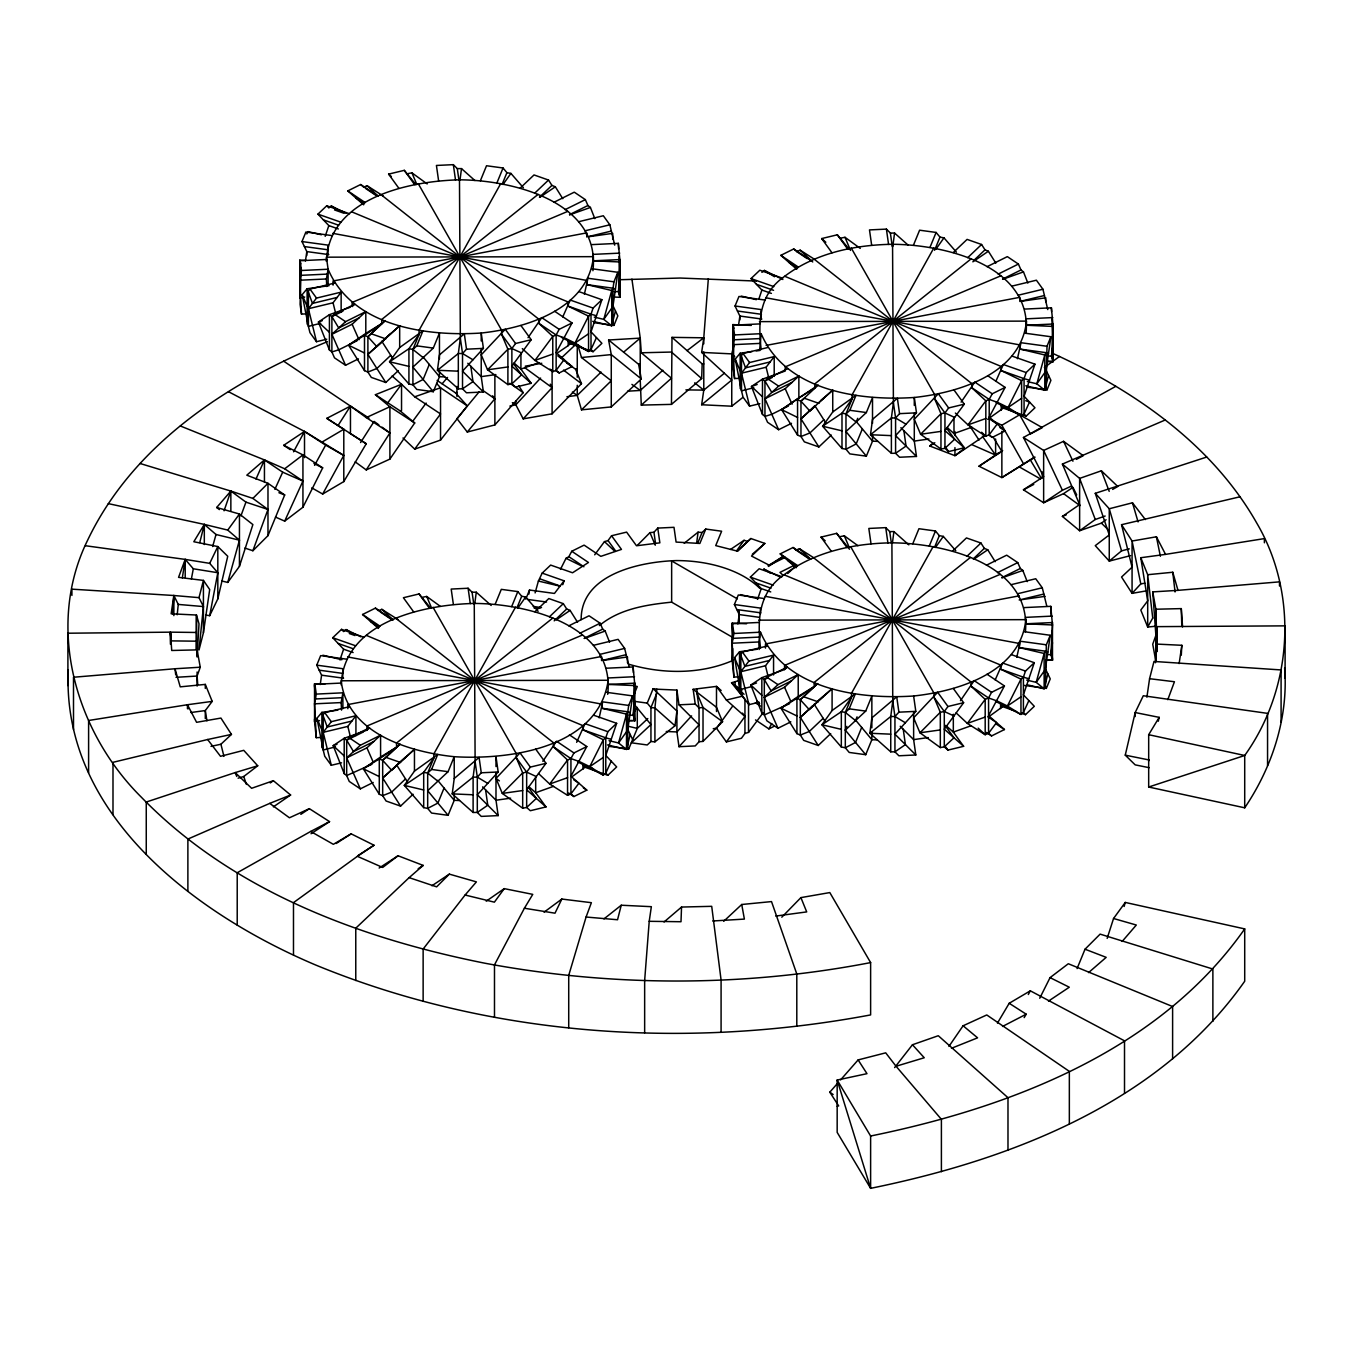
<?xml version="1.0" encoding="UTF-8"?>
<svg xmlns="http://www.w3.org/2000/svg" width="1353" height="1353" viewBox="0 0 1353 1353"><rect width="100%" height="100%" fill="white"/><g stroke="black" fill="none" stroke-linecap="round" stroke-linejoin="round"><path stroke-width="1.5" d="M196.354 649.491L196.473 615.023L171.154 613.805L173.86 595.506L199.009 597.654L203.424 606.567L199.009 649.981L203.424 632.73L209.698 589.519L203.424 580.403L178.562 577.359L185.209 559.398L209.698 563.355L217.816 572.725L209.698 615.683L205.622 615.023M1156.798 651.554L1157.153 626.642L1285.096 625.864L1285.096 678.208M708.346 278.65L703.78 337.793L672.001 337.371L671.46 404.378L641.288 405.105L640.24 380.379M721.081 1032.322L721.081 979.995L711.712 906.324L681.54 907.051L680.999 921.731L649.22 921.308L644.654 980.451L644.654 1032.779M671.46 404.378L701.649 378.569L702.19 363.889L672.001 337.371M1157.153 626.642L1155.445 662.733M301.026 271.699L300.095 304.324L301.482 314.099L305.575 313.896M592.918 270.718C600.969 201.715 512.364 179.949 459.479 179.831C408.86 180.998 328.711 198.147 326.394 261.315L326.716 259.455L300.095 260.723L299.774 262.567L300.637 275.352L327.24 274.101M591.718 244.622L618.338 243.354L620.063 261.975L618.49 291.707L620.063 297.305L613.924 297.034M607.683 694.326C615.75 625.323 527.146 603.556 474.26 603.438C423.641 604.605 343.493 621.754 341.176 684.922M606.499 668.213L633.119 666.961L634.845 685.582L633.255 715.297L634.845 720.895L628.688 720.642M733.986 338.132L733.174 368.777L734.561 378.536L738.653 378.35M732.7 648.544L732.193 660.873L733.901 677.075L737.994 676.889M1026.081 333.193C1032.204 265.289 944.817 244.605 892.557 244.284C854.741 244.876 815.385 253.011 784.706 276.266C758.932 294.041 758.001 321.574 761.164 349.531M1025.422 631.733C1031.561 563.829 944.157 543.145 891.898 542.824C854.081 543.399 814.726 551.55 784.047 574.788C758.289 592.563 757.342 620.114 760.521 648.07M1024.796 309.076L1051.399 307.808L1053.124 326.428L1051.552 356.143L1053.124 361.758L1046.985 361.488M1024.136 607.598L1050.757 606.347L1052.482 624.968L1050.892 654.683L1052.482 660.281L1046.326 660.01M197.081 656.983L199.009 623.818L196.473 615.023L196.473 649.237M1181.287 655.19L1181.845 645.296L1156.527 644.079L1156.527 652.129M68.293 669.769C61.173 814.506 196.067 914.391 315.706 965.027C490.141 1036.804 686.106 1049.556 870.622 1014.919L870.622 962.592L829.812 892.574L800.908 897.614L781.797 917.199M172.677 614.076L173.86 595.506L71.912 589.164L71.912 595.438M177.209 614.769L178.258 604.419L173.86 595.506L173.86 615.632M299.757 277.805L301.076 267.759M459.986 180.135L461.491 168.601L457.297 168.601L453.34 164.66L436.427 165.455L438.609 180.828M459.479 179.831L460.341 338.149L458.329 353.522L458.329 388.852L462.523 388.835L472.992 381.614L470.81 366.257M474.768 603.742L476.273 592.208L472.079 592.208L468.104 588.251L451.192 589.062L453.373 604.419M454.219 794.363L454.219 800.316L448.08 815.318L427.683 790.727L448.08 771.7L454.219 756.699C509.641 760.098 598.483 747.955 608.207 680.271L341.176 680.779C347.214 733.394 409.266 752.031 454.219 756.699L454.219 778.499L452.223 793.873L473.11 812.46L477.305 812.443L487.773 805.221L485.592 789.848M474.26 603.438L475.123 761.756L473.11 777.129L473.11 812.46M301.482 314.099L299.774 280.223L301.482 270.482L328.102 269.23C352.355 326.394 426.178 336.66 481.228 333.024C526.013 328.238 587.997 309.296 593.443 256.664L326.394 257.171L328.102 269.23L328.102 285.077M620.063 279.631L618.49 291.707L614.397 291.521M634.845 703.239L633.255 715.297L629.162 715.128M650.945 741.495L650.945 707.585L647.224 703.103L653.144 688.694L656.848 689.201L654.92 707.94L654.92 741.85L650.945 741.495L647.224 744.962L631.377 742.797L650.945 724.548L633.982 704.084M696.626 543.229L698.08 532.169L702.055 532.524L705.776 529.057L721.623 531.222L715.72 545.614L737.588 551.178L750.915 538.528L764.834 543.416L751.507 556.066L769.333 565.25L785.247 557.351M654.92 741.85L674.978 725.766L676.906 711.018L653.144 688.694M732.836 342.258L733.884 334.225M732.176 640.798L732.7 636.773M892.794 246.5L894.553 233.054L890.375 233.054L886.401 229.114L869.489 229.909L871.67 245.265M892.557 244.284L893.403 402.602L891.39 417.976L891.39 453.306L895.585 453.289L906.053 446.067L903.872 430.694M892.405 543.111L893.91 531.594L889.716 531.594L885.741 527.636L868.829 528.448L871.011 543.805M891.898 542.824L892.76 701.142L890.748 716.515L890.748 751.828L894.942 751.828L905.411 744.607L903.229 729.233M734.561 378.536L732.836 344.677L734.561 334.935L761.164 333.684C785.416 390.848 859.24 401.114 914.29 397.478C959.091 392.674 1021.075 373.749 1026.504 321.118L759.456 321.625M1053.124 344.085L1051.552 356.143L1047.459 355.974M733.901 677.075L732.193 643.216L733.901 633.475L760.521 632.206C784.774 689.37 858.597 699.636 913.63 696C958.431 691.214 1020.416 672.272 1025.845 619.657L758.796 620.148M1052.482 642.624L1050.892 654.683L1046.799 654.514M305.457 260.943L306.81 251.59L301.99 241.561L305.896 232.023L331.874 235.574M320.238 684.55L321.591 675.198L316.754 665.152L320.661 655.63L346.656 659.182M528.938 594.052L529.513 590.026L554.459 593.443L564.083 580.809L542.181 573.114L538.393 581.046L535.111 592.918M584.378 294.261L587.946 278.261L613.941 281.813L617.847 272.291L591.853 268.74M593.95 322.69L613.941 325.43L613.027 323.519L613.027 288.206L613.941 281.813M617.847 272.291L613.027 305.863L617.847 315.892L613.941 325.43M599.159 717.868L602.728 701.869L628.705 705.42L632.629 695.882L606.634 692.347M608.715 746.298L628.705 749.038L627.792 747.127L627.792 711.796L628.705 705.42M632.629 695.882L627.792 729.47L632.629 739.499M738.535 325.397L739.871 316.044L735.051 305.998L738.958 296.476L764.935 300.028M737.875 623.919L739.228 614.566L734.391 604.537L738.298 594.999L764.293 598.55M1017.439 358.714L1021.008 342.715L1047.002 346.267L1050.909 336.745L1024.931 333.193M1027.012 387.144L1047.002 389.884L1046.089 387.973L1047.002 346.267M1050.909 336.745L1046.089 370.316L1050.909 380.345L1047.002 389.884M1016.796 657.254L1020.365 641.254L1046.343 644.806L1050.249 635.267L1024.272 631.716M1024.356 685.413L1046.343 688.406L1045.429 686.512L1046.343 644.806M1050.249 635.267L1045.429 668.839L1050.249 678.885L1046.343 688.406M703.78 351.881L703.78 390.121L701.649 404.75L731.753 380.041L701.649 352.406L703.78 337.793L687.087 350.63M649.22 921.308L651.351 906.679L621.247 905.225L603.962 918.907M1146.887 697.218L1149.576 678.699L1153.991 661.448L1281.088 669.938L1281.088 722.265M1179.139 663.596L1181.845 645.296M182.334 577.816L185.209 559.398L85.442 545.733M326.766 286.515L326.394 278.972L328.102 269.23M342.021 697.708L315.401 698.96L314.556 686.174L314.877 684.314L341.497 683.062M320.357 737.503L316.264 737.689L314.556 703.831L316.264 694.089L314.877 684.314M341.548 710.122L341.176 702.579L342.884 692.821L316.264 694.089M618.997 256.529L619.725 296.73L618.896 290.878M634.828 718.477L634.845 720.895L634.828 683.164L633.965 683.891L634.506 720.337L633.948 716.43M760.318 338.554L733.698 339.806L732.836 327.02L733.174 325.177L759.777 323.908M759.743 349.091L761.164 333.684M759.659 637.077L733.038 638.345L732.193 625.56L732.514 623.699L759.134 622.448M759.185 649.508L758.796 641.965L760.521 632.206M1046.647 361.471L1052.786 361.183L1053.108 359.323L1051.974 319.088M1051.89 643.47L1051.991 630.802M1051.974 650.573L1052.144 659.723L1045.987 660.01M191.382 578.999L193.31 568.784L185.209 559.398L185.209 577.528M615.446 310.886L611.742 325.819L592.732 321.321M630.21 734.493L626.507 749.427L607.514 744.928M1048.507 375.339L1044.804 390.273L1025.794 385.774M1047.848 673.879L1044.144 688.812L1027.045 684.753M209.698 615.683L217.816 598.889L227.744 556.269L217.816 546.561L193.817 541.741L204.32 524.406L227.744 530.088L239.447 540.185L227.744 582.433L221.892 581.012M1149.187 767.692L1135.184 764.868L1125.256 755.16L1135.184 712.541L1143.302 695.746L1267.558 713.369L1267.558 765.697M1158.286 721.234L1159.183 717.361L1135.184 712.541L1135.184 716.566M199.77 542.553L204.32 524.406L108.291 503.62M199.009 597.654L203.424 580.403L203.424 632.73M734.07 344.795L731.753 353.877L731.753 406.204L701.649 404.75M621.247 905.225L617.543 919.752L586.086 917.03L568.717 975.378L568.717 1027.722M212.658 546.561L216.006 534.503L204.32 524.406L204.32 544.532M1124.14 906.459L1125.256 902.434L1244.709 928.902L1244.709 981.229C1159.453 1102.763 1011.012 1159.724 870.622 1188.34L837.169 1132.376L837.169 1080.049L866.985 1073.673L858.123 1059.923L840.602 1079.88M227.744 582.433L239.447 566.349L252.876 524.575L239.447 514.022L216.683 507.493L230.856 491.071L252.876 498.411L267.979 509.472L252.876 550.739L244.876 548.066M1107.16 938.407L1113.553 918.501L1125.256 902.434M325.194 236.335L328.83 225.596L317.938 214.129L326.766 205.757L349.564 213.774M339.958 659.943L343.594 649.203L332.72 637.737L341.531 629.365L364.346 637.381M562.763 316.923L570.256 300.062L593.071 308.078L601.899 299.706L579.084 291.69M601.899 299.706L591.007 331.84L601.899 343.324L593.071 351.695L591.007 349.514L591.007 314.184L593.071 308.078M562.763 584.716L564.083 580.809M576.632 742.323L585.037 723.669L607.852 731.685L616.664 723.314L593.849 715.297M616.664 723.314L605.772 755.448L616.664 766.931L607.852 775.286L605.772 773.121L605.772 737.791L607.852 731.685M758.864 298.996L761.891 290.049L751 278.583L759.828 270.211L782.643 278.228M757.595 599.328L761.232 588.589L750.357 577.122L759.168 568.75L781.983 576.767M995.825 381.377L1003.317 364.515L1026.132 372.532L1034.96 364.16L1012.145 356.143M1034.96 364.16L1024.069 396.294L1034.96 407.777L1026.132 416.149L1024.069 413.967L1024.069 378.637L1026.132 372.532M995.182 679.916L1002.674 663.055L1025.489 671.071L1034.301 662.699L1011.486 654.683M1034.301 662.699L1023.409 694.833L1034.301 706.3L1025.489 714.672L1023.409 712.49L1023.409 677.176L1025.489 671.071M224.074 510.791L230.856 491.071L140.12 463.504M197.707 684.33L197.115 676.043L200.261 667.215L197.115 649.88L171.713 650.489L170.427 632.155L67.904 633.221L67.904 685.565M240.919 515.882L245.942 502.132L230.856 491.071L230.856 511.197M586.086 917.03L591.379 902.688L561.85 899.052L544.075 912.176M1167.791 699.687L1174.438 681.743L1149.576 678.699M252.876 550.739L267.979 535.636L284.688 494.961L267.979 483.309L246.804 475.191L264.444 459.919L284.688 468.781L302.937 481.059L284.688 521.125L275.488 517.083M480.383 180.744L486.522 165.742L503.045 167.992L506.918 172.66L510.91 173.404L523.374 187.712M439.454 370.756L439.454 376.709L433.298 391.71L416.792 389.444L412.919 384.776L412.919 349.463L419.058 334.462L419.058 330.318L500.762 183.534M408.927 366.375L389.546 361.792L408.927 348.719L412.919 349.463L416.792 345.844L422.931 330.842L399.676 347.518L389.546 361.792L408.927 384.032L412.919 384.776L423.134 379.449L429.29 364.447M496.889 182.993L503.045 167.992M433.298 391.71L412.919 367.12L433.298 348.093L439.454 333.092L439.454 358.866M502.301 183.923L506.918 172.66M495.147 604.351L501.303 589.35L517.827 591.599L521.7 596.267L525.674 597.011L538.139 611.319M448.08 815.318L431.556 813.052L427.683 808.384L427.683 773.053L433.839 758.052L433.839 753.909L515.544 607.125M423.692 789.983L404.31 785.383L423.692 772.326L427.683 773.053L431.556 769.451L437.712 754.45L414.458 771.125L404.31 785.383L423.692 807.64L427.683 808.384L437.915 803.056L444.055 788.055M511.671 606.601L517.827 591.599M517.083 607.531L521.7 596.267M525.759 599.176L529.513 590.026M633.593 695.543L637.28 686.529L634.168 685.802M697.624 543.331L702.055 532.524M705.776 529.057L699.856 543.449L676.094 542.079L673.997 527.315L657.761 528.093L653.956 532.253L649.981 532.625L637.415 545.276M628.705 749.038L637.28 728.404L637.28 707.467L633.627 712.608M656.848 693.193L650.945 707.585L654.92 707.94L674.978 725.766M913.444 245.197L919.6 230.196L936.107 232.445L939.98 237.113L943.971 237.857L956.436 252.165M872.516 435.209L872.516 441.163L866.36 456.164L849.853 453.898L845.98 449.23L845.98 413.917L852.119 398.898L852.119 394.772L933.824 247.988M841.989 430.829L822.607 426.229L841.989 413.172L845.98 413.917L849.853 410.297L855.992 395.296L832.738 411.972L822.607 426.229L841.989 448.486L845.98 449.23L856.195 443.902L862.351 428.901M857.701 418.314L856.178 422.068L845.98 413.917M929.951 247.447L936.107 232.445M866.36 456.164L845.98 431.573L866.36 412.547L872.516 397.545L872.516 423.32M934.602 250.254L939.98 237.113M912.785 543.737L918.941 528.719L935.447 530.985L939.337 535.653L943.312 536.397L955.776 550.705M871.856 731.77L871.856 739.685L865.717 754.703L849.194 752.437L845.321 747.769L845.321 712.439L851.477 697.438L851.477 693.294L933.181 546.511M841.329 729.368L821.947 724.768L841.329 711.695L845.321 712.439L849.194 708.837L855.35 693.835L832.095 710.511L821.947 724.768L841.329 747.025L845.321 747.769L855.553 742.442L861.692 727.424M865.717 754.703L845.321 730.113L846.86 726.358M857.058 716.853L855.519 720.591L845.321 712.439M929.308 545.986L935.447 530.985M845.321 730.113L865.717 711.086L871.856 696.085L871.856 727.796M934.72 546.9L939.337 535.653M1077.073 968.596L1085.021 949.214L1100.124 934.128L1212.88 969.036L1212.88 1021.363M255.988 479.097L264.444 459.919L180.389 425.992M274.862 489.363L282.676 472.18L264.444 459.919L264.444 482.057M596.453 337.607L591.007 349.514L588.555 351.476L561.41 337.286M611.235 761.198L605.772 773.121L603.32 775.083L577.883 761.942M1028.872 700.583L1023.409 712.49L1020.957 714.452L995.52 701.311M209.698 563.355L217.816 546.561L217.816 598.889M561.85 899.052L555.001 913.19L524.406 908.235L494.488 964.858L494.488 1017.185M284.688 521.125L302.937 507.24L322.674 467.867L302.937 454.896L283.707 445.306L304.51 431.438L343.797 455.42L322.674 494.031L311.782 487.875M1039.73 998.243L1050.063 977.627L1068.312 963.742L1172.611 1006.531L1172.611 1058.858M560.446 569.376L566.028 558.315L568.852 556.675L571.761 551.263L584.107 545.124L600.817 556.354L621.467 549.403L611.573 535.737L608.055 540.574L604.47 541.623L594.694 554.798M528.042 337.692L541.758 317.634L559.178 329.337L572.031 322.944L554.629 311.258M572.031 322.944L556.151 352.643L572.031 366.562L559.178 372.938L556.151 370.299L556.151 334.969L559.178 329.337M542.824 761.299L556.54 741.241L573.943 752.944L586.813 746.552L569.41 734.865M586.813 746.552L570.932 776.233L586.813 790.152L573.943 796.545L570.932 793.907L570.932 758.576L573.943 752.944M755.515 719.914L768.893 728.895L771.751 723.551M961.104 402.145L974.82 382.087L992.239 393.791L1005.11 387.398L987.69 375.711M1005.11 387.398L989.212 417.079L1005.11 430.998L992.239 437.391L989.212 434.753L989.212 399.423L992.239 393.791M960.461 700.685L974.177 680.627L991.58 692.313L1004.45 685.937L987.047 674.234M1004.45 685.937L988.569 715.619L1004.45 729.538L991.58 735.931L988.569 733.275L988.569 697.962L991.58 692.313M293.567 451.801L304.51 431.438L228.488 391.71M314.572 465.364L325.633 445.137L304.51 431.438L304.51 457.602M1028.314 994.506L1030.326 990.819L1124.512 1040.829L1124.512 1093.156M306.81 233.934L308.095 231.617L321.388 234.779M615.429 289.068L613.027 288.206L611.742 290.506L603.776 319.359L611.742 325.819L611.742 290.506L587.033 284.654L587.033 280.511L332.787 233.342M630.21 712.676L627.792 711.796L626.507 714.113L618.558 742.966L626.507 749.427L626.507 714.113L601.814 708.245L601.814 704.118L347.569 656.932M1048.49 353.522L1046.089 352.659L1044.804 354.96L1036.855 383.812L1044.804 390.273L1044.804 354.96L1020.094 349.108L1020.094 344.964L765.866 297.778M1047.848 652.061L1045.429 651.182L1044.144 653.482L1036.195 682.335L1044.144 688.812L1044.144 653.482L1019.452 647.63L1019.452 643.487L765.206 596.318M322.674 494.031L343.797 481.583L366.24 443.75L326.8 418.348L350.461 406.086L369.031 418.128M997.449 1023.105L1009.203 1003.283L1030.326 990.819M1024.17 1017.625L1026.2 1014.192L1009.203 1003.283M524.406 908.235L532.761 894.367L504.246 888.633L486.234 901.199M1284.64 668.01C1288.479 717.479 1272.294 767.05 1244.709 807.809L1148.68 787.023L1148.68 734.696L1159.183 717.361M1244.709 928.902C1159.453 1050.435 1011.012 1107.397 870.622 1136.013L837.169 1080.049L870.622 1188.34L870.622 1136.013M338.013 425.586L350.461 406.086L283.656 361.166M360.591 442.549L374.104 421.409L378.84 424.859M355.196 461.863L366.24 469.914L389.901 432.926L382.003 427.159M1148.68 760.86L1149.272 759.997L1125.256 755.16M366.24 469.914L389.901 459.09L414.711 422.965L400.184 410.906L375.407 394.704L401.537 384.252L414.711 396.801L440.537 413.933L414.711 449.128L402.991 437.983M948.927 1046.41L963.099 1025.777L986.76 1014.953L1069.344 1071.373L1069.344 1123.7M503.012 184.498L510.91 173.404M419.058 334.462L408.927 348.719L408.927 384.032M611.742 308.163L603.776 319.359L594.288 317.109M517.793 608.106L525.674 597.011M433.839 758.052L423.692 772.326L423.692 807.64M936.09 248.952L943.971 237.857M736.759 550.586L744.065 540.321L747.651 541.369L750.915 538.528M852.119 398.898L841.989 413.172L841.989 448.486M626.507 731.77L618.558 742.966L609.053 740.7M1044.804 372.616L1036.855 383.812L1027.35 381.563M935.43 547.491L943.312 536.397M851.477 697.438L841.329 711.695L841.329 747.025M1044.144 671.156L1036.195 682.335L1026.69 680.085M227.744 530.088L239.447 514.022L239.447 566.349M504.246 888.633L494.386 902.163L465.094 895.026L423.134 949.045L423.134 1001.372M513.565 363.72L521.581 374.781L511.874 383.846L507.899 384.607L487.537 369.809L481.228 354.824L505.261 329.269L515.561 343.493L531.205 339.721L520.922 325.498M514.022 362.993L520.922 369.098L531.205 383.322L515.561 387.11L511.874 383.846L511.874 348.533L515.561 343.493M531.205 339.721L511.874 366.189L531.205 383.322M528.346 787.328L536.346 798.388L526.655 807.453L522.681 808.215L502.318 793.416L495.993 778.432L520.026 752.877L530.325 767.1L545.986 763.329L535.687 749.105M528.803 786.6L535.687 792.706L545.986 806.929L530.325 810.718L526.655 807.453L526.655 772.123L530.325 767.1M545.986 763.329L526.655 789.797L545.986 806.929M946.626 428.174L954.643 439.235L944.952 448.3L940.961 449.061L920.615 434.262L914.29 419.278L938.322 393.723L948.622 407.946L964.283 404.175L953.983 389.952M947.1 427.447L953.983 433.552L964.283 447.775L948.622 451.564L944.952 448.3L944.952 412.969L948.622 407.946M713.234 728.709L716.498 728.252L732.582 706.232M964.283 404.175L944.952 430.643L964.283 447.775M716.498 728.252L726.392 741.901L744.945 716.498L742.476 713.082M738.721 680.61L731.533 682.758L744.945 699.535L744.945 733.444L741.427 738.281L726.392 741.901M944.834 725.123L953.983 737.774L944.293 746.839L940.318 747.583L919.955 732.785L913.63 717.817L937.663 692.262L947.963 706.486L963.624 702.697L953.324 688.474M946.44 725.986L953.324 732.091L963.624 746.315L947.963 750.086L944.293 746.839L944.293 711.509L947.963 706.486M963.624 702.697L944.293 729.166L963.624 746.315M412.597 421.493L426.127 403.059M387.787 402.805L401.537 384.252L392.116 376.016M744.945 733.444L748.53 732.396L763.193 712.625M73.502 729.571L73.502 677.244L174.994 668.754L180.237 686.85L205.301 684.398L212.201 701.378L205.301 710.562L205.301 718.612M334.597 283.098L309.955 289.052L308.416 291.064L308.416 326.394L309.955 332.652L316.501 341.7L326.766 339.214M316.501 341.7L308.416 308.721L316.501 298.083L341.142 292.13L341.142 311.968M308.416 308.721L333.058 302.784L341.142 292.13M349.378 706.706L324.737 712.642L323.198 714.672L323.198 750.002L324.737 756.259L331.282 765.291L341.548 762.821M331.282 765.291L323.198 732.328L331.282 721.69L355.924 715.737L355.924 735.558M323.198 732.328L347.839 726.392L355.924 715.737M767.658 347.552L743.017 353.488L741.495 355.518L741.495 390.848L743.017 397.106L749.562 406.137L759.828 403.668M749.562 406.137L741.495 373.174L749.562 362.536L774.204 356.583L774.204 376.405M741.495 373.174L766.119 367.238L774.204 356.583M767.016 646.091L742.374 652.028L740.835 654.057L740.835 689.37L742.374 695.645M759.185 702.207L748.919 704.676L740.835 671.714L748.919 661.076L773.561 655.123L773.561 674.944M740.835 671.714L765.477 665.761L773.561 655.123M414.711 449.128L440.537 440.097L467.292 405.866L455.504 392.844L437.12 380.413M894.621 1067.585L912.463 1044.753L938.289 1035.721L1007.985 1097.689L1007.985 1150.016M479.283 391.693L456.959 418.618L467.292 432.03L494.877 424.927L523.188 392.691L518.757 385.808M467.292 432.03L494.877 398.763L492.577 395.786M320.678 323.266L308.416 326.394L302.159 294.683L307.114 288.764L329.067 285.686M335.459 746.873L323.198 750.002L316.94 718.274L321.896 712.371L337.861 710.122M753.756 387.719L741.495 390.848L735.22 359.12L740.176 353.218L752.15 351.543M751.05 686.749L740.835 689.37L739.533 687.07L734.578 657.659L739.533 651.757L757.494 649.22M442.127 383.812L447.522 377.436M465.094 895.026L476.408 881.885L449.348 874.123L431.928 885.758M1122.144 941.468L1136.317 925.029L1113.553 918.501M837.169 1106.213L838.691 1105.925L829.812 1092.175L837.896 1082.958M458.329 388.852L437.442 370.282L439.454 354.909L464.316 333.819L466.497 349.192L462.523 353.522L462.523 388.835L466.497 392.793L483.41 391.998L481.228 376.624L481.228 348.871M481.228 340.956L481.228 333.024L483.41 348.381L462.523 371.179L483.41 391.998M454.219 778.499L479.08 757.426L481.262 772.783L477.305 777.129L477.305 812.443L481.262 816.4L498.175 815.605L495.993 800.232L495.993 772.478M495.993 766.542L495.993 756.631L498.175 771.988L477.305 794.786L498.175 815.605M891.39 453.306L870.503 434.736L872.516 419.345L897.377 398.272L899.559 413.646L895.585 417.976L895.585 453.289L899.559 457.246L916.471 456.451L914.29 441.078L914.29 413.325M914.29 405.393L914.29 397.478L916.471 412.834L895.585 435.632L916.471 456.451M691.62 715.906L676.906 731.939L666.251 731.483M676.906 690.081L676.906 731.939L679.003 746.704L699.044 724.819L679.003 704.828L676.906 690.081L656.848 689.201M721.149 690.504L716.498 686.394L693.142 689.32L716.498 707.315L722.57 721.707L703.019 741.393L699.044 741.765L695.239 745.926L679.003 746.704M890.748 751.828L869.861 733.258L871.856 717.885L896.718 696.812L898.899 712.168L894.942 716.498L894.942 751.828L898.899 755.786L915.812 754.974L913.63 739.617L913.63 711.864M913.63 696L915.812 711.374L894.942 734.172L915.812 754.974M1144.858 583.177L1140.799 583.887L1132.072 593.358L1121.552 577.021L1132.072 567.195L1121.552 524.693L1240.008 496.788M509.878 406.086L515.831 404.801L540.608 378.062M515.831 400.776L515.831 404.801L523.188 418.855L552.092 387.651L550.248 384.134M523.188 418.855L552.092 413.815L581.486 383.677L575.685 369.369L557.724 355.822M252.876 498.411L267.979 483.309L267.979 535.636M449.348 874.123L436.647 886.841L409.13 877.64L355.771 928.192L355.771 980.519M566.924 396.75L577.257 395.364L601.07 372.109M577.257 385.301L577.257 395.364L581.486 409.841L611.268 380.768L581.486 357.513L577.782 344.846L568.192 341.497L568.192 345.641L558.028 352.558M520.144 188.118L534.029 174.943L548.523 180.05L551.923 185.378L555.322 186.799L562.78 198.688M390.746 355.315L376.878 368.49L367.898 372.075L364.498 370.654L348.533 345.167L364.498 335.324L367.898 336.745L385.182 320.627L367.898 336.745L367.898 372.075L371.297 377.402L385.791 382.493L398.289 370.637M534.655 193.208L548.523 180.05M385.791 382.493L367.898 354.401L399.676 325.718L399.676 347.518M390.729 333.481L376.844 346.656L367.898 336.745M367.898 354.401L399.676 325.718M539.441 197.234L551.923 185.378M568.192 345.641L570.256 343.679L593.071 351.695M542.181 573.114L550.654 565.08L572.556 572.776L588.47 562.476L571.761 551.263M534.925 611.725L548.811 598.55L563.305 603.641L566.704 608.985L570.103 610.406L577.562 622.295M405.528 778.922L391.643 792.097L382.679 795.665L379.28 794.262L363.297 768.775L379.28 758.932L382.679 760.352L399.964 744.235L382.679 760.352L382.679 795.665L386.079 801.01L400.573 806.1L413.071 794.245M549.419 616.816L563.305 603.641M400.573 806.1L382.679 778.009L414.458 749.325L414.458 771.125M405.511 757.088L391.626 770.246L382.679 760.352M382.679 778.009L414.458 749.325M554.206 620.841L566.704 608.985M953.222 252.571L967.091 239.396L981.585 244.487L985.001 249.831L988.383 251.252L995.842 263.142M823.825 419.768L809.94 432.943L800.959 436.529L800.959 401.198L818.244 385.081L781.594 409.621L797.56 435.108L800.959 436.529L804.359 441.856L818.869 446.947L831.351 435.091M967.716 257.662L981.585 244.487M818.869 446.947L800.959 418.855L814.844 405.68L826.057 423.269M815.47 405.832L809.923 411.092L800.959 401.198L797.56 399.778L797.56 435.108M818.244 403.194L823.791 397.934M800.959 418.855L832.738 390.171L832.738 411.972M973.889 260.368L985.001 249.831M737.284 551.195L747.651 541.369M572.793 776.165L585.037 767.286L607.852 775.286M987.69 419.312L1003.317 408.132L1026.132 416.149M952.563 551.111L966.448 537.936L980.942 543.027L984.341 548.371L987.741 549.775L995.199 561.681M823.165 718.308L809.28 731.483L800.316 735.051L796.917 733.63L780.935 708.143L796.917 698.317L800.316 699.738L817.584 683.603L800.316 699.738L800.316 735.051L803.716 740.395L818.21 745.486L830.708 733.63M967.057 556.201L980.942 543.027M818.21 745.486L800.316 717.394L812.798 705.539M823.148 696.457L809.263 709.632L800.316 699.738M800.316 717.394L832.095 688.711L832.095 710.511M973.23 558.907L984.341 548.371M990.43 715.534L1002.674 706.655L1015.985 711.34M560.988 358.291L575.769 344.423M211 746.366L220.928 744.235L231.448 734.408L220.928 718.071L196.591 722.316L187.458 704.727L88.605 720.489L88.605 772.834M581.486 409.841L611.268 406.932L641.288 378.941L638.633 364.346L608.613 340.009L640.24 338.115L641.288 352.778L671.46 378.214L641.288 405.105M647.816 718.561L637.28 728.404L626.642 725.885M723.72 921.292L741.732 904.497L771.514 901.588L796.799 974.008L796.799 1026.335M358.444 358.866L345.556 365.259L334.495 357.835L331.891 351.949L331.891 316.619L334.495 314.217L354.74 304.171L352.152 306.573L352.152 302.429L567.685 211.406M345.556 365.259L331.891 334.292L345.556 321.659L365.8 311.613L365.8 333.413L348.533 345.167L364.498 352.998M331.891 334.292L352.152 324.23L365.8 311.613M371.923 764.293L346.672 775.557L346.672 740.226L349.26 737.825L369.521 727.779L366.917 730.18L344.203 738.281L333.193 745.638L344.203 773.595L346.672 775.557L349.26 781.442L360.321 788.867L373.208 782.474M360.321 788.867L346.672 757.883L360.321 745.266L380.582 735.203L380.582 757.02L363.297 768.775L379.28 776.588M346.672 757.883L366.917 747.837L380.582 735.203M791.505 423.32L778.618 429.713L767.557 422.288L764.952 416.403L764.952 381.072L767.557 378.671L787.801 368.625M778.618 429.713L764.952 398.746L778.618 386.112L798.862 376.049L798.862 397.867L781.594 409.621L797.56 417.451M764.952 398.746L785.214 388.683L798.862 376.049M787.75 573.52L795.023 566.772M789.56 703.661L764.31 714.942L764.31 679.612L766.897 677.21L787.158 667.164L784.554 669.566L761.84 677.65L750.83 685.024L761.84 712.98L764.31 714.942L766.897 720.828L777.958 728.252L790.845 721.859M777.958 728.252L764.31 697.269L777.958 684.635L798.219 674.589L798.219 696.389L780.935 708.143L796.917 715.974M764.31 697.269L784.554 687.223L798.219 674.589M627.589 391.203L640.24 390.442L662.852 370.265M409.13 877.64L423.201 865.413L398.053 855.756L379.144 868.034M985.153 435.362L954.947 455.673L929.799 446.016L932.927 443.31M800.959 401.198L804.359 398.256L818.869 403.346M820.814 400.522L832.738 390.171M752.336 554.256L764.834 543.416M817.178 701.632L832.095 688.711M1088.556 972.621L1106.196 957.349L1085.021 949.214M619.2 260.283L620.046 259.556L620.063 297.305L620.046 294.886M1052.262 324.737L1053.108 324.01L1053.124 361.758L1053.108 359.323M664.052 921.985L681.54 907.051M1051.602 623.276L1052.465 622.549L1052.482 660.281L1052.465 657.862M623.615 352.169L640.24 338.115L631.919 279.107M1129.298 548.861L1121.552 550.857L1109.257 561.089L1095.27 545.648L1109.257 534.925L1095.27 493.321L1206.741 457.043M685.903 389.884L703.78 390.121L724.379 373.208M346.08 213.233L331.282 205.977L328.83 207.939L326.766 205.757M538.054 194.409L381.783 319.426L381.783 323.57L364.498 335.324L364.498 370.654M596.453 315.773L591.007 314.184L588.555 316.145L574.991 343.036L588.555 351.476L588.555 316.145L568.192 306.167L568.192 302.023L351.645 211.812M761.891 272.393L764.344 270.431L782.863 279.496M360.862 636.84L346.047 629.585L343.594 631.547L341.531 629.365M971.116 258.863L814.844 383.88L814.844 388.023L798.862 397.867M552.819 618.017L396.547 743.034L396.547 747.177L379.28 758.932L379.28 794.262M684.195 543.297L698.08 532.169M1029.515 380.227L1024.069 378.637L1021.616 380.599L1008.053 407.49L1021.616 415.929L1024.069 413.967L1029.532 402.044L1025.726 400.708M611.218 739.381L605.772 737.791L603.32 739.753L589.773 766.644L603.32 775.083L603.32 739.753L582.957 729.774L582.957 725.631L366.409 635.42M970.456 557.402L814.185 682.419L814.185 686.563L796.917 698.317L796.917 733.63M1028.855 678.766L1023.409 677.176L1020.957 679.138L1007.41 706.012L1020.957 714.452L1020.957 679.138L1000.594 669.16L1000.594 665.016L784.047 574.788M733.698 361.657L732.836 362.35L732.836 324.602L751.27 325.413M733.055 660.196L732.193 660.873L732.176 623.141L746.518 623.767M731.753 406.204L742.746 397.494M238.094 778.195L243.743 776.504L257.73 765.781L243.743 750.34L220.522 756.31L207.635 739.516L112.992 762.314L112.992 814.641M284.688 468.781L302.937 454.896L302.937 507.24M398.053 855.756L382.679 867.459L357.395 856.331L293.483 902.637L293.483 954.964M964.165 448.655L954.947 455.673L954.947 447.623M599.362 625.593C619.488 608.833 646.362 604.74 671.646 602.153L731.855 636.925M1044.381 367.441L1059.517 356.465M998.971 452.663L978.997 466.21L1001.863 477.592L1035.062 457.128M270.245 782.947L273.374 780.698L290.607 795.006L273.374 806.862M1105.164 516.017L1095.27 519.484L1079.626 530.731L1062.393 516.423L1079.626 504.568L1062.393 464.079L1165.119 420.039M1062.393 464.079L1079.626 478.404L1079.626 530.731L1101.376 523.137L1106.077 519.755M539.779 197.369L555.322 186.799M588.555 333.802L574.991 343.036L563.88 337.59M972.841 261.822L988.383 251.252M556.286 619.809L570.103 610.406M768.504 566.433L783.438 556.269L768.098 565.706M1021.616 398.256L1008.053 407.49L996.958 402.044M603.32 757.409L589.773 766.644L578.661 761.198M973.923 559.178L987.741 549.775M1020.957 696.795L1007.41 706.012L996.298 700.583M730.535 549.436L744.065 540.321M357.395 856.331L374.003 845.219L351.137 833.837L333.362 844.323L310.683 831.452L237.215 872.753L237.215 925.097M300.84 814.354L309.363 808.671L329.557 821.626L311.038 833.736M1071.458 486.099L1062.393 490.26L1043.637 502.758L1023.443 489.803L1043.637 476.594L1023.443 437.476L1115.785 386.332M1023.443 437.476L1043.637 450.431L1043.637 502.758L1063.559 493.642L1072.946 487.384L1076.7 494.894M1048.49 1001.102L1069.293 987.216L1050.063 977.627M929.799 446.016L934.822 442.719M418.178 868.711L423.201 865.413M336.204 843.494L351.137 833.837M1034.115 457.331L1001.863 477.592L1001.863 431.303M358.173 855.451L374.003 845.219M1002.641 450.549L995.605 455.098L972.13 444.765M978.997 466.21L1001.863 451.428L993.153 437.12M365.8 333.413L381.783 323.57M380.582 757.02L396.547 747.177M798.219 696.389L814.185 686.563M322.674 441.704L343.797 429.256L326.8 418.348M993.068 420.884L1001.863 425.265L1019.638 414.779L1042.317 427.649L1030.445 433.958L1019.638 414.779M1112.64 489.414L1117.798 486.522L1101.376 470.793L1079.626 478.404L1095.27 519.484M1076.379 459.377L1083.263 455.707L1063.559 441.315L1043.637 450.431L1062.393 490.26M310.683 831.452L329.557 821.626M1023.443 489.803L1033.743 484.442M1002.539 1026.453L1026.2 1014.192M363.669 204.81L347.789 190.891L360.659 184.515L378.062 196.202M554.02 202.24L574.281 192.177L585.342 199.618L587.929 205.504L590.415 207.449L594.813 218.628M357.158 340.685L338.74 349.818L331.891 351.949L329.422 349.987L318.412 322.048L329.422 314.674L331.891 316.619L342.935 311.139M565.08 209.664L585.342 199.618M358.968 317.921L338.724 327.967L331.891 316.619M569.528 214.637L587.929 205.504M796.748 269.264L780.85 255.345L793.721 248.952L811.124 260.655M987.081 266.693L1007.342 256.63L1018.403 264.072L1020.991 269.957L1023.477 271.902L1027.874 283.081M788.376 406.052L771.802 414.272L764.952 416.403L762.483 414.441L751.473 386.484L762.483 379.128L764.952 381.072L772.326 377.419M998.159 274.118L1018.403 264.072M792.046 382.375L771.785 392.421L764.952 381.072M1002.59 279.09L1020.991 269.957M378.451 628.418L362.57 614.499L375.441 608.106L392.844 619.809M568.801 625.847L589.045 615.784L600.106 623.226L602.711 629.111L605.18 631.056L609.577 642.235M344.203 773.595L344.203 738.281L346.672 740.226L363.247 732.007M579.862 633.272L600.106 623.226M373.749 741.529L353.505 751.575L346.672 740.226M584.293 638.244L602.711 629.111M796.088 567.803L780.207 553.884L793.078 547.491L810.481 559.178M794.093 565.368L779.954 572.387L782.609 574.856M986.438 565.216L1006.683 555.17L1017.744 562.594L1020.348 568.48L1022.817 570.442L1027.215 581.621M761.84 712.98L761.84 677.65L764.31 679.612L767.997 677.785M997.499 572.657L1017.744 562.594M791.387 680.914L771.142 690.96L764.31 679.612M1001.93 577.63L1020.348 568.48M768.893 728.895L774.187 726.273M366.24 443.75L349.226 432.842L350.461 432.25L350.461 406.086L366.24 417.587L389.901 406.746L414.711 422.965M309.363 808.671L289.441 817.787L269.737 803.394L187.881 839.063L187.881 891.39M731.872 660.89C699.366 674.589 661.955 674.014 628.435 664.137M383.102 195.897L367.052 185.716L363.669 187.154L360.659 184.515M564.1 337.793L556.151 334.969L552.768 336.407L534.942 360.422L552.768 371.72L556.151 370.299L564.116 359.61L558.89 356.11M793.721 248.952L796.748 251.607L800.13 250.17L814.388 259.218M1000.746 275.86L785.214 366.883L785.214 371.026L762.483 379.128L762.483 414.441M397.883 619.505L381.834 609.324L378.451 610.761L375.441 608.106M997.161 402.247L989.212 399.423L985.83 400.86L968.004 424.876L985.83 436.173L989.212 434.753L997.178 424.064L990.227 419.396M582.466 635.014L366.917 726.037L366.917 730.18M793.078 547.491L796.088 550.13L799.471 548.709L813.728 557.757M1000.087 574.399L784.554 665.422L784.554 669.566M578.864 761.401L570.932 758.576L567.55 760.014L549.707 784.03L567.55 795.327L570.932 793.907L578.898 783.218L573.672 779.717M996.501 700.769L988.569 697.962L985.187 699.383L967.344 723.398L985.187 734.713L988.569 733.275L996.535 722.603L987.825 716.752M269.737 803.394L290.607 795.006M1062.393 516.423L1066.198 514.901M951.463 1048.287L977.593 1037.836L963.099 1025.777M327.426 341.666C230.653 381.208 134.099 442.803 87.674 540.118C45.123 626.304 75.227 731.55 141.219 797.069C232.006 890.68 359.391 938.187 484.915 963.218C612.013 986.98 743.643 987.132 870.622 962.592M400.184 410.906L401.537 410.416L401.537 384.252M569.579 214.873L590.415 207.449M350.258 307.249L329.422 314.674L329.422 349.987M322.2 320.695L318.412 322.048L329.422 332.331M552.768 354.063L534.942 360.422L522.309 348.617M538.748 362.756L520.922 369.098L520.922 353.251M1002.641 279.327L1023.477 271.902M757.156 384.472L751.473 386.484L762.483 396.784M985.83 418.517L968.004 424.876L955.387 413.054M971.809 427.193L953.983 433.552L953.983 417.688M584.344 638.481L605.18 631.056M336.982 744.302L333.193 745.638L344.203 755.938M1001.981 577.866L1022.817 570.442M756.513 682.994L750.83 685.024L761.84 695.324M567.55 777.671L549.707 784.03L538.494 773.527M553.512 786.347L535.687 792.706L535.687 776.842M985.187 717.056L967.344 723.398L956.131 712.913M971.15 725.732L953.324 732.091L953.324 714.249M414.711 396.801L440.537 387.77L467.292 405.866M273.374 780.698L251.624 788.292L235.202 772.58L146.259 802.041L146.259 854.386M1148.68 787.023L1244.709 755.481C1292.825 688.322 1298.762 594.491 1256.666 522.918C1211.713 443.835 1133.425 389.935 1052.11 353.116M257.73 765.781L235.202 772.58L236.758 776.47M858.123 1059.923L885.708 1052.837L896.041 1066.249L924.251 1057.758L912.463 1044.753M455.504 392.844L456.959 392.455M1145.365 519.569L1132.478 502.792L1109.257 508.762L1095.27 493.321M1130.55 555.626L1109.257 561.089L1109.257 508.762L1121.552 550.857M398.915 188.355L388.615 174.114L404.276 170.343L415.963 184.668M578.695 221.706L603.32 215.753L609.865 224.801L614.702 245.13M609.865 224.801L585.24 230.737L586.001 233.866M337.1 297.457L312.458 303.41L307.114 288.764L307.114 324.094M588.826 236.504L611.404 231.059M831.977 252.791L821.677 238.568L837.338 234.796L849.024 249.121M1011.756 286.159L1036.398 280.206L1042.943 289.254L1047.763 309.583M1018.302 295.191L1042.943 289.254M1044.465 295.512L1019.841 301.465L1019.841 297.322L766.119 345.421M770.161 361.911L745.52 367.864L740.176 353.218L740.176 388.548M611.573 535.737L626.608 532.118L636.502 545.766L659.858 542.841L657.761 528.093M430.728 608.275L419.058 593.95L403.397 597.722L413.697 611.945M831.334 551.331L821.034 537.107L836.678 533.336L849.515 549.233M593.46 645.313L618.101 639.36L624.646 648.408L629.145 666.775M624.646 648.408L600.005 654.345L600.783 657.473M603.59 660.112L626.185 654.666M351.881 721.064L327.24 727.018L321.896 712.371L321.896 747.702M1011.097 584.682L1035.738 578.746L1042.284 587.777L1046.782 606.144M1042.284 587.777L1017.642 593.73L1018.42 596.859M1043.823 594.052L1019.181 599.988L1045.125 596.352M769.519 660.45L744.877 666.386L739.533 651.757L739.533 687.07M716.498 711.509L716.498 686.394L726.392 700.042L741.427 696.423M207.635 739.516L231.448 734.408M407.946 173.607L411.921 172.846L427.193 183.94M841.008 238.043L844.999 237.299L860.254 248.394M521.548 352.947L511.874 348.533L507.899 349.277L487.537 369.809L507.899 366.951M954.609 417.401L944.952 412.969L940.961 413.73L920.615 434.262L940.961 431.387M422.728 597.197L426.702 596.453L440.283 606.313M840.365 536.583L844.34 535.822L857.903 545.699M1019.181 595.844L765.477 643.96L765.477 648.104M536.329 776.554L526.655 772.123L522.681 772.884L502.318 793.416L522.681 790.541M953.966 715.94L944.293 711.509L940.318 712.27L919.955 732.785L940.318 729.927M525.252 366.173L541.775 363.281M1264.395 542.79L1264.395 538.595L1165.542 554.375L1156.409 536.786L1132.072 541.031L1121.552 524.693M1146.262 590.889L1132.072 593.358L1132.072 541.031L1140.799 583.887M588.758 236.724L612.706 233.359L612.706 239.244M495.858 374.578L481.228 376.624L467.817 363.264M1021.836 301.178L1045.784 297.812L1045.784 301.736M756.141 350.968L760.132 350.41M928.919 439.015L914.29 441.078L900.878 427.717M603.539 660.332L627.488 656.966L627.488 662.852M928.276 737.554L913.63 739.617L900.235 726.257M510.639 798.169L495.993 800.232L482.598 786.871M1156.054 626.202L1147.699 627.031L1140.799 610.051L1147.699 600.867L1140.799 557.724L1165.542 554.375M187.458 708.752L187.458 704.727L212.201 701.378M190.858 712.524L205.301 710.562L206.941 720.845M568.987 344.152L573.131 343.594M775.743 916.066L806.709 911.905L800.908 897.614M575.685 369.369L577.257 369.2M581.486 357.513L611.268 354.604L641.288 378.941M1279.498 586.052L1279.498 581.858L1178.006 590.348L1172.763 572.251L1147.699 574.704L1140.799 557.724M1152.739 591.887L1155.885 609.222L1155.885 661.549L1152.739 644.214L1155.885 635.386L1152.739 591.887L1178.006 590.348M200.261 667.215L174.994 668.754L175.738 674.91M176.025 677.312L197.115 676.043M712.76 920.987L744.387 919.093L741.732 904.497M619.86 279.716L680.119 278.041L756.395 281.069M619.725 253.129L593.104 254.381L593.443 260.808L620.063 261.975M593.443 260.808L620.046 259.556M299.774 280.223L326.394 278.972M304.729 297.017L299.774 297.897L299.757 260.148L305.913 260.419M1052.786 317.583L1026.183 318.834L1026.504 325.261L1053.124 326.428M466.497 349.192L483.41 348.381M1026.504 325.261L1053.108 324.01M732.836 344.677L759.456 343.425M899.559 413.646L916.471 412.834M1052.144 616.105L1025.523 617.374L1025.845 623.801L1052.482 624.968M1025.845 623.801L1052.465 622.549M732.193 643.216L758.796 641.965M634.506 676.72L607.886 677.988L608.207 684.415L634.845 685.582M608.207 684.415L634.828 683.164M314.556 703.831L341.176 702.579M319.511 720.625L314.556 721.504L316.264 737.689M679.003 704.828L695.239 704.067L699.044 707.856L699.044 741.765M628.367 720.625L632.46 720.439M898.899 712.168L915.812 711.374M481.262 772.783L498.175 771.988M638.633 364.346L640.24 364.278M641.288 352.778L671.46 352.051L701.649 378.569M1182.573 626.946L1181.287 608.613L1155.885 609.222L1157.086 650.725M472.958 359.78L462.523 353.522L458.329 353.522L437.442 370.282L458.329 371.179M906.036 424.233L895.585 417.976L891.39 417.976L870.503 434.736L891.39 435.632M905.377 722.773L894.942 716.498L890.748 716.515L869.861 733.258L890.748 734.172M487.74 783.387L477.305 777.129L473.11 777.129L452.223 793.873L473.11 794.786M195.847 632.46L170.427 632.155L170.427 644.231M196.473 641.187L171.053 640.882L170.427 632.155L170.732 642.472M702.19 363.889L703.78 363.957M444.68 376.929L439.454 376.709L422.897 356.735M877.742 441.382L872.516 441.163L855.959 421.189M534.097 608.021L539.999 608.292M314.539 719.086L314.556 721.504L314.539 683.755L324.788 684.195M877.099 739.922L871.856 739.685L855.299 719.728M459.462 800.536L454.219 800.316L437.679 780.343M701.649 352.406L731.753 353.877L734.73 356.735M178.258 604.419L203.424 606.567M301.99 241.561L327.967 245.113L327.967 255.024M587.033 284.654L613.027 288.206M304.391 246.567L328.39 249.848M735.051 305.998L761.029 309.549L761.029 319.46M328.796 254.584L306.81 251.59L306.81 255.514M1020.094 349.108L1046.089 352.659M737.453 311.021L761.451 314.302M761.857 319.037L739.871 316.044L739.871 319.968M416.792 345.844L433.298 348.093M849.853 410.297L866.36 412.547M734.391 604.537L760.386 608.089L760.386 614.042M1019.452 647.63L1045.429 651.182M736.81 609.56L760.792 612.841M739.228 614.566L759.202 617.306M527.839 599.464L546.561 602.017M533.2 606.432L541.521 607.582M849.194 708.837L865.717 711.086M633.356 701.209L647.224 703.103M316.754 665.152L342.749 668.703L342.749 678.614M601.814 708.245L627.792 711.796M319.173 670.175L343.155 673.456M321.591 675.198L343.577 678.191M431.556 769.451L448.08 771.7M193.31 568.784L217.816 572.725M1148.68 734.696L1244.709 755.481L1244.709 807.809M741.156 296.07L756.361 299.673M740.497 594.61L757.612 598.669M538.393 581.046L560.125 586.204M322.86 655.224L341.869 659.723M216.006 534.503L239.447 540.185M245.942 502.132L267.979 509.472M751 278.583L773.815 286.599M756.445 284.316L773.561 290.32M784.706 276.266L1001.254 366.477L1001.254 370.621L1024.069 378.637M761.891 290.049L771.396 293.398M996.163 402.788L1008.864 408.623M334.529 209.935L344.034 213.284M317.938 214.129L340.753 222.146M323.384 219.862L338.588 225.207M568.192 306.167L591.007 314.184M328.83 225.596L338.335 228.945M371.297 333.802L385.791 338.893M750.357 577.122L773.155 585.122M755.786 582.855L771.007 588.2M1000.594 669.16L1023.409 677.176M761.232 588.589L770.736 591.921M1000.594 708.617L1000.594 704.49L1006.311 706.486M1021.684 713.335L1025.489 714.672M540.202 578.983L560.108 585.967M803.716 696.778L818.21 701.869M349.311 633.542L355.01 635.555M332.72 637.737L355.535 645.753M338.165 643.47L353.37 648.814M582.957 729.774L605.772 737.791M343.594 649.203L353.116 652.552M582.957 769.248L582.957 765.105L592.462 768.436M386.079 757.409L400.573 762.5M278.904 492.746L284.688 494.961M282.676 472.18L302.937 481.059M1001.254 370.621L1021.616 380.599L1021.616 415.929L1001.254 405.951L1001.254 410.094M780.343 577.122L763.684 568.97L770.466 573.182M566.028 558.315L582.01 566.146M313.913 463.504L322.674 467.867M325.633 445.137L343.797 455.42M1019.638 467.106L1040.575 478.996M737.334 598.872L671.646 560.937L671.646 602.153M764.344 270.431L774.508 276.756M331.282 205.977L338.064 210.189M512.347 402.636L515.831 404.801M346.047 629.585L352.829 633.796M731.533 682.758L741.901 690.233M755.363 702.816L760.504 706.08M366.24 417.587L389.901 432.926M283.707 445.306L290.269 449.636M796.748 251.607L807.183 258.626M780.85 255.345L798.27 267.031M788.799 262.313L797.509 268.148M814.151 259.15L971.809 383.592L971.809 387.736L989.212 399.423M999.884 427.497L1005.11 430.998M988.755 435.057L992.239 437.391M767.557 378.671L778.618 386.112M365.411 188.321L375.863 195.339M347.789 190.891L365.192 202.578M355.738 197.859L364.431 203.694M381.089 194.697L538.748 319.139L538.748 323.282L556.151 334.969M566.822 363.044L572.031 366.562M555.694 370.604L559.178 372.938M572.37 392.099L577.257 395.364M796.088 550.13L808.282 558.315M780.207 553.884L797.61 565.571M788.139 560.835L796.849 566.687M813.491 557.69L971.15 682.132L971.15 686.275L988.569 697.962M995.74 723.686L1004.45 729.538M986.354 732.413L991.58 735.931M334.495 314.217L345.556 321.659M766.897 677.21L777.958 684.635M568.852 556.675L583.904 566.772M380.193 611.928L392.387 620.114M362.57 614.499L379.973 626.185M370.502 621.45L379.212 627.302M395.854 618.304L553.512 742.746L553.512 746.89L570.932 758.576M583.329 787.818L586.813 790.152M568.717 793.044L573.943 796.545M349.26 737.825L360.321 745.266M482.818 390.425L494.877 398.763M509.861 383.237L523.188 392.691M829.812 1092.175L833.144 1094.526M722.57 721.707L703.019 707.484L696.964 693.108L696.964 689.134M495.993 778.432L499.392 780.901M631.919 384.387L640.24 390.442M1063.559 493.642L1079.982 505.633M524.879 367.762L552.092 387.651M563.524 370.113L581.486 383.677M216.683 507.493L219.372 509.607M694.681 382.848L703.78 390.121M412.919 349.463L423.1 357.615M427.683 773.053L437.882 781.222M375.407 394.704L389.901 406.746L389.901 459.09M821.677 238.568L825.82 242.238M821.034 537.107L825.178 540.777M388.615 174.114L391.372 176.566M726.392 700.042L744.945 716.498M894.553 233.054L907.998 244.994M893.91 531.594L908.827 544.853M461.491 168.601L474.92 180.541M476.273 592.208L491.19 605.467M971.809 387.736L985.83 400.86L985.83 436.173L981.618 432.233M800.13 250.17L812.747 261.975M971.15 686.275L985.187 699.383L985.187 734.713L978.168 728.151M799.471 548.709L810.684 559.212M538.748 323.282L552.768 336.407L552.768 371.72L549.961 369.098M367.052 185.716L378.282 196.219M604.47 541.623L614.955 551.432M756.665 700.939L759.659 703.746M735.068 681.912L735.068 685.886L744.032 694.275M553.512 746.89L567.55 760.014L567.55 795.327M381.834 609.324L393.063 619.826M1101.376 523.137L1108.834 530.275M1001.254 405.951L1003.317 408.132M1000.594 704.49L1002.674 706.655M568.192 341.497L570.256 343.679M582.957 765.105L585.037 767.286M436.613 383.44L440.537 387.77L440.537 440.097M896.041 1066.249L941.4 1119.337L941.4 1171.681M837.338 234.796L847.638 249.02M851.308 248.14L934.652 394.602L934.652 398.746L944.952 412.969M945.189 446.811L948.622 451.564M743.017 353.488L749.562 362.536M836.678 533.336L846.978 547.559M850.665 546.663L933.993 693.142L933.993 697.285L944.293 711.509M945.679 746.924L947.963 750.086M404.276 170.343L414.576 184.566M742.374 652.028L748.919 661.076M418.246 183.687L501.591 330.166L501.591 334.309L511.874 348.533M735.068 685.886L748.919 704.676M608.055 540.574L615.463 550.806M309.955 289.052L316.501 298.083M419.058 593.95L429.341 608.173M433.028 607.294L516.356 753.756L516.356 757.9L526.655 772.123M324.737 712.642L331.282 721.69M982.346 436.156L995.605 455.098L995.605 438.998M969.83 426.06L978.997 440.046M814.185 704.22L825.398 721.809M381.783 341.244L392.979 358.816M396.547 764.834L407.76 782.423M1030.445 460.121L1041.252 478.167M1001.863 425.265L1023.443 463.639M1063.559 441.315L1072.946 461.221M785.214 388.683L792.063 404.226M784.554 687.223L790.642 701.023M352.152 324.23L359.002 339.772M366.917 747.837L373.005 761.638M934.652 398.746L940.961 413.73L940.961 449.061M844.999 237.299L850.513 250.406M933.993 697.285L940.318 712.27L940.318 747.583M844.34 535.822L849.075 547.069M735.22 359.12L740.176 370.874M734.578 657.659L739.533 669.414M649.981 532.625L655.275 545.208M501.591 334.309L507.899 349.277L507.899 384.607M411.921 172.846L416.673 184.076M516.356 757.9L522.681 772.884L522.681 808.215M302.159 294.683L307.114 306.421M426.702 596.453L431.438 607.683M316.94 718.274L321.896 730.028M1101.376 470.793L1109.206 491.342M243.743 776.504L246.398 784.419M1132.478 502.792L1138.076 521.92M733.884 328.339L732.836 324.602L732.836 327.02M300.823 263.886L299.757 260.148L299.774 262.567M220.928 744.235L223.938 756.378M766.119 367.238L768.825 378.248M765.477 665.761L767.726 674.944M333.058 302.784L335.764 313.795M347.839 726.392L350.528 737.402M581.164 619.589C580.826 573.993 640.544 561.63 676.5 560.582A96.131 55.507 0 0 1 759.76 588.318M187.458 704.727L188.321 708.786M1156.409 536.786L1160.384 556.269M608.613 340.009L611.268 354.604L611.268 406.932M1051.957 355.332L1052.786 361.183M890.375 233.054L892.27 246.5M886.401 229.114L888.583 244.47M893.403 402.602L895.585 417.976M889.716 531.594L891.356 543.111M885.741 527.636L887.923 543.01M892.76 701.142L894.942 716.498M733.174 325.177L734.561 334.935M732.514 623.699L733.901 633.475M696.964 693.108L699.044 707.856L703.019 707.484L703.019 741.393M693.142 689.32L695.239 704.067M653.956 532.253L655.512 543.314M457.297 168.601L458.938 180.135M453.34 164.66L455.521 180.017M460.341 338.149L462.523 353.522M472.079 592.208L473.719 603.742M468.104 588.251L470.286 603.624M475.123 761.756L477.305 777.129M300.095 260.723L301.482 270.482M1172.763 572.251L1175.064 591.954M1051.399 307.808L1051.602 311.579M1050.757 606.347L1051.23 615.75M618.338 243.354L618.625 249.003M633.119 666.961L633.407 672.61M1181.287 608.613L1181.812 626.439M732.176 623.141L732.193 625.56M314.539 683.755L314.556 686.174M1042.317 471.926L1042.317 477.964M954.947 431.522L954.947 435.548M748.53 702.478L748.53 732.396M739.228 610.643L739.228 622.431M703.78 337.793L703.78 343.831M640.24 338.115L640.24 376.354M601.544 660.602L601.544 656.476L347.839 704.575L347.839 708.718M586.762 237.012L586.762 232.868L333.058 280.984L333.058 285.128M577.257 345.049L577.257 377.25M552.092 369.538L552.092 413.815M494.877 374.612L494.877 424.927M456.959 386.417L456.959 396.48M343.797 429.256L343.797 481.583M342.884 692.821L342.884 708.684M205.301 684.398L205.301 688.423M197.115 649.88L197.115 655.917M197.115 672.018L197.115 686.106M1152.739 618.05L1147.699 627.031L1147.699 574.704L1152.739 618.05"/></g></svg>
